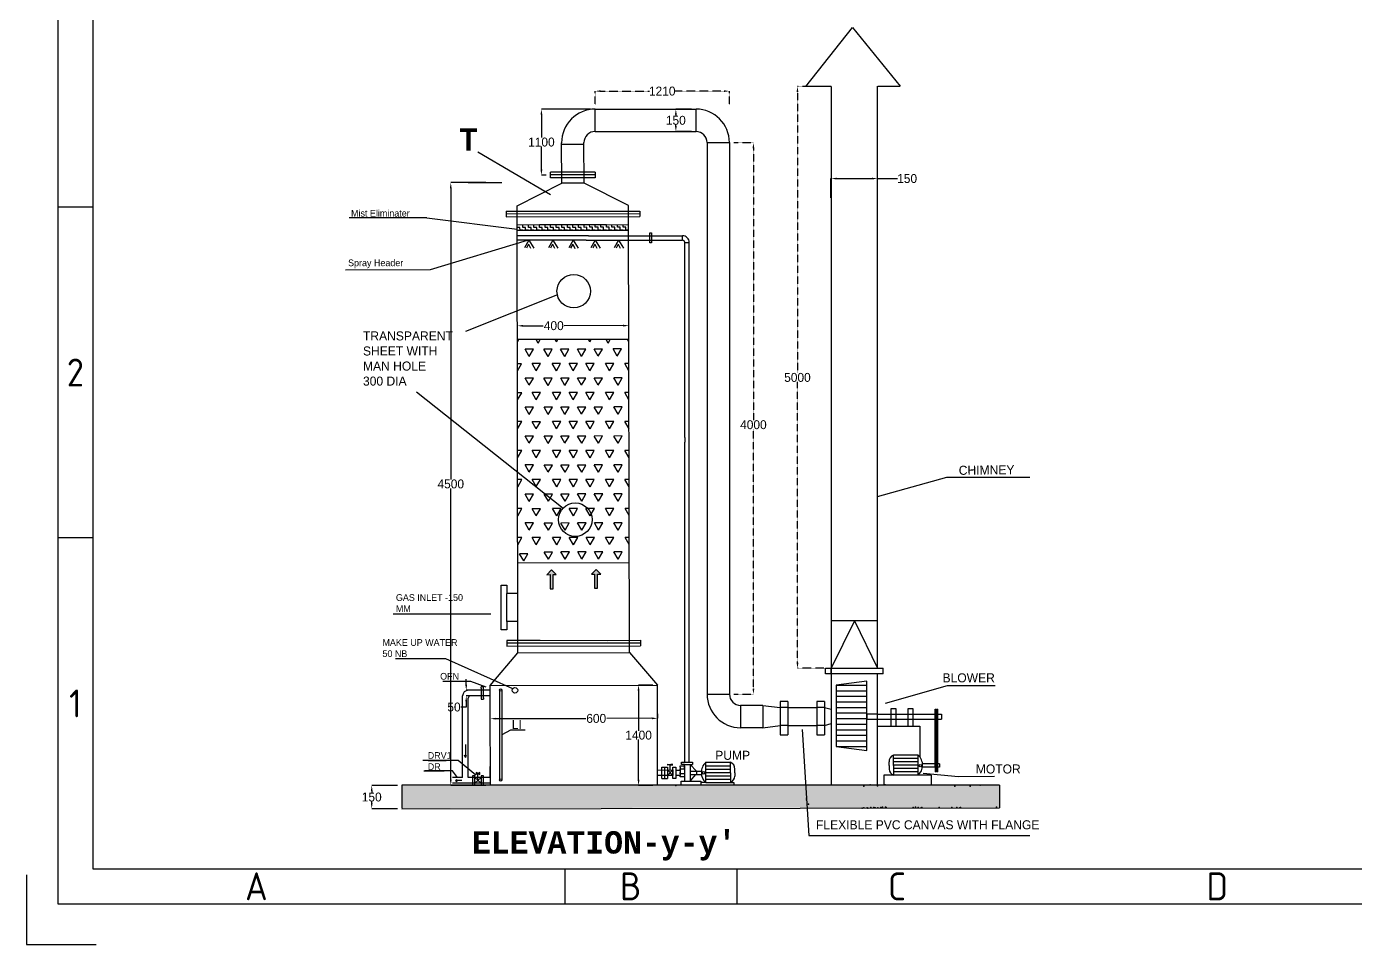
# Model space of a CAD drawing. Header units: inches. Extents: x -5552 to 88790, y -3173 to 14879.
# Drawn here: x 70269 to 82190, y -3173 to 5056 of the extents above; entities that cross this region are included whole.
import ezdxf
from ezdxf.enums import TextEntityAlignment as Align

# ---------------------------------------------------------------- set-up
doc = ezdxf.new("R2010")
doc.units = ezdxf.units.IN
doc.header["$MEASUREMENT"] = 0
doc.linetypes.add('HIDDEN', pattern=[0.375, 0.25, -0.125])
doc.styles.add('ISOCP', font='isocp.shx')
doc.linetypes.add('ZIGZAG', pattern='A,0.00254,-5.08,[131,ltypeshp.shx,S=5.08,R=0,X=-5.08,Y=0],-10.16,[131,ltypeshp.shx,S=5.08,R=180,X=5.08,Y=0],-5.08', length=20.32254)
doc.dimstyles.get("Standard").update_dxf_attribs({"dimtxt": 80, "dimasz": 50, "dimexe": 0.18, "dimexo": 40, "dimgap": 0.09, "dimtad": 0, "dimtih": 1, "dimtoh": 1, "dimdec": 0, "dimzin": 0, "dimdsep": 46, "dimtxsty": 'Standard', "dimcen": 0.09, "dimclrd": 6, "dimclre": 6, "dimclrt": 5, "dimadec": 0, "dimazin": 0, "dimtfac": 1, "dimtdec": 0, "dimtofl": 0, "dimtmove": 0, "dimatfit": 3, "dimfxl": 1, "dimtolj": 1, "dimtzin": 0, "dimarcsym": 0})

# ---------------------------------------------------------------- blocks, each defined once
blk = doc.blocks.new('*D69')
at = {"color": 6, "lineweight": -2, "transparency": 16777216}
for p, q in [((74428, -1189), (74428, -1149)), ((74478, -1149), (75286, -1147)), ((75878, -1146), (75473, -1147)), ((75928, -1106), (75928, -1146))]:
    blk.add_line(p, q, dxfattribs=at)
at = {"color": 6, "transparency": 16777216}
for points in [[(74478, -1141), (74478, -1157), (74428, -1149)], [(75878, -1138), (75878, -1155), (75928, -1146)]]:
    blk.add_solid(points, dxfattribs=at)
at = {"layer": 'Defpoints', "color": 0, "transparency": 16777216}
for p in [(74428, -1149), (74428, -1149), (75928, -1146)]:
    blk.add_point(p, dxfattribs=at)
at = {"color": 5, "transparency": 16777216, "insert": (75379, -1147), "char_height": 80, "attachment_point": 5}
blk.add_mtext('\\A1;600 ', dxfattribs=at)
blk = doc.blocks.new('*U2')
h = blk.add_hatch(color=0)
h.set_gradient(color1=(0, 0, 255), rotation=180, tint=1)
h.paths.add_polyline_path([(0, 0), (-6.35, -6.35), (-6.35, -2.159), (-25.4, -2.159), (-25.4, 2.159), (-6.35, 2.159), (-6.35, 6.35)])
at = {"color": 0, "linetype": 'Continuous'}
blk.add_lwpolyline([(0, 0), (-6.35, -6.35), (-6.35, -2.159), (-25.4, -2.159), (-25.4, 2.159), (-6.35, 2.159), (-6.35, 6.35)], close=True, dxfattribs=at)
blk = doc.blocks.new('*D70')
at = {"color": 6, "lineweight": -2, "transparency": 16777216}
for p, q in [((74672, 2357), (74672, 2373)), ((74722, 2373), (74904, 2373)), ((75622, 2375), (75091, 2374)), ((75672, 2359), (75672, 2375))]:
    blk.add_line(p, q, dxfattribs=at)
at = {"color": 6, "transparency": 16777216}
for points in [[(74722, 2381), (74722, 2365), (74672, 2373)], [(75622, 2383), (75622, 2366), (75672, 2375)]]:
    blk.add_solid(points, dxfattribs=at)
at = {"layer": 'Defpoints', "color": 0, "transparency": 16777216}
for p in [(74672, 2373), (74672, 2317), (75672, 2319)]:
    blk.add_point(p, dxfattribs=at)
at = {"color": 5, "transparency": 16777216, "insert": (74998, 2374), "char_height": 80, "attachment_point": 5}
blk.add_mtext('\\A1;400', dxfattribs=at)
blk = doc.blocks.new('*D77')
at = {"color": 6, "lineweight": -2, "transparency": 16777216}
for p, q in [((76234, 4315), (76093, 4315)), ((76093, 4265), (76093, 4255)), ((76093, 4165), (76093, 4175)), ((76234, 4115), (76093, 4115))]:
    blk.add_line(p, q, dxfattribs=at)
at = {"color": 6, "transparency": 16777216}
for points in [[(76085, 4265), (76102, 4265), (76093, 4315)], [(76085, 4165), (76102, 4165), (76093, 4115)]]:
    blk.add_solid(points, dxfattribs=at)
at = {"layer": 'Defpoints', "color": 0, "transparency": 16777216}
for p in [(76274, 4315), (76093, 4115), (76274, 4115)]:
    blk.add_point(p, dxfattribs=at)
at = {"color": 5, "transparency": 16777216, "insert": (76093, 4215), "char_height": 80, "attachment_point": 5}
blk.add_mtext('\\A1;150', dxfattribs=at)
blk = doc.blocks.new('*D72')
at = {"color": 6, "linetype": 'HIDDEN', "lineweight": -2, "transparency": 16777216}
for p, q in [((77370, 4518), (77184, 4518)), ((77184, 4468), (77184, 1951)), ((77184, -647), (77184, 1870)), ((77445, -697), (77184, -697))]:
    blk.add_line(p, q, dxfattribs=at)
at = {"color": 6, "linetype": 'HIDDEN', "transparency": 16777216}
for points in [[(77176, 4468), (77193, 4468), (77184, 4518)], [(77176, -647), (77193, -647), (77184, -697)]]:
    blk.add_solid(points, dxfattribs=at)
at = {"layer": 'Defpoints', "color": 0, "linetype": 'HIDDEN', "transparency": 16777216}
for p in [(77184, 4518), (77410, 4518), (77485, -697)]:
    blk.add_point(p, dxfattribs=at)
at = {"color": 5, "linetype": 'HIDDEN', "transparency": 16777216, "insert": (77184, 1910), "char_height": 80, "attachment_point": 5}
blk.add_mtext('\\A1;5000', dxfattribs=at)
blk = doc.blocks.new('*D86')
at = {"color": 6, "linetype": 'HIDDEN', "lineweight": -2, "transparency": 16777216}
for p, q in [((75369, 4355), (75369, 4477)), ((75419, 4477), (75858, 4477)), ((76524, 4477), (76085, 4477)), ((76574, 4355), (76574, 4477))]:
    blk.add_line(p, q, dxfattribs=at)
at = {"color": 6, "linetype": 'HIDDEN', "transparency": 16777216}
for points in [[(75419, 4485), (75419, 4469), (75369, 4477)], [(76524, 4485), (76524, 4469), (76574, 4477)]]:
    blk.add_solid(points, dxfattribs=at)
at = {"layer": 'Defpoints', "color": 0, "linetype": 'HIDDEN', "transparency": 16777216}
for p in [(76574, 4477), (75369, 4315), (76574, 4315)]:
    blk.add_point(p, dxfattribs=at)
at = {"color": 5, "linetype": 'HIDDEN', "transparency": 16777216, "insert": (75971, 4477), "char_height": 80, "attachment_point": 5}
blk.add_mtext('\\A1;1210', dxfattribs=at)
blk = doc.blocks.new('*D87')
at = {"color": 6, "linetype": 'HIDDEN', "lineweight": -2, "transparency": 16777216}
for p, q in [((76614, 4015), (76789, 4015)), ((76789, 3965), (76789, 1526)), ((76789, -880), (76789, 1446)), ((76614, -930), (76789, -930))]:
    blk.add_line(p, q, dxfattribs=at)
at = {"color": 6, "linetype": 'HIDDEN', "transparency": 16777216}
for points in [[(76781, 3965), (76797, 3965), (76789, 4015)], [(76781, -880), (76797, -880), (76789, -930)]]:
    blk.add_solid(points, dxfattribs=at)
at = {"layer": 'Defpoints', "color": 0, "linetype": 'HIDDEN', "transparency": 16777216}
for p in [(76574, 4015), (76789, 4015), (76574, -930)]:
    blk.add_point(p, dxfattribs=at)
at = {"color": 5, "linetype": 'HIDDEN', "transparency": 16777216, "insert": (76789, 1486), "char_height": 80, "attachment_point": 5}
blk.add_mtext('\\A1;4000', dxfattribs=at)
blk = doc.blocks.new('*D71')
at = {"color": 6, "linetype": 'ByBlock', "lineweight": -2, "transparency": 16777216}
for p, q in [((74213, -845), (74213, -795)), ((74253, -895), (74212, -895)), ((74253, -945), (74212, -945)), ((74213, -1045), (74163, -1045)), ((74213, -995), (74213, -1045))]:
    blk.add_line(p, q, dxfattribs=at)
at = {"color": 6, "linetype": 'ByBlock', "transparency": 16777216}
for points in [[(74204, -845), (74221, -845), (74213, -895)], [(74204, -995), (74221, -995), (74213, -945)]]:
    blk.add_solid(points, dxfattribs=at)
at = {"layer": 'Defpoints', "color": 0, "linetype": 'ByBlock', "transparency": 16777216}
for p in [(74213, -945), (74293, -895), (74293, -945)]:
    blk.add_point(p, dxfattribs=at)
at = {"color": 5, "linetype": 'ByBlock', "transparency": 16777216, "insert": (74103, -1045), "char_height": 80, "attachment_point": 5}
blk.add_mtext('\\A1;50', dxfattribs=at)
blk = doc.blocks.new('*D88')
at = {"color": 6, "linetype": 'ByBlock', "lineweight": -2, "transparency": 16777216}
for p, q in [((73596, -1747), (73365, -1747)), ((73365, -1797), (73365, -1812)), ((73365, -1907), (73365, -1892)), ((73596, -1957), (73365, -1957))]:
    blk.add_line(p, q, dxfattribs=at)
at = {"color": 6, "linetype": 'ByBlock', "transparency": 16777216}
for points in [[(73357, -1797), (73373, -1797), (73365, -1747)], [(73357, -1907), (73373, -1907), (73365, -1957)]]:
    blk.add_solid(points, dxfattribs=at)
at = {"layer": 'Defpoints', "color": 0, "linetype": 'ByBlock', "transparency": 16777216}
for p in [(73636, -1747), (73365, -1957), (73636, -1957)]:
    blk.add_point(p, dxfattribs=at)
at = {"color": 5, "linetype": 'ByBlock', "transparency": 16777216, "insert": (73365, -1852), "char_height": 80, "attachment_point": 5}
blk.add_mtext('\\A1;150', dxfattribs=at)
blk = doc.blocks.new('*D89')
at = {"color": 6, "linetype": 'ByBlock', "lineweight": -2, "transparency": 16777216}
for p, q in [((77485, 3521), (77485, 3693)), ((77535, 3693), (77853, 3693)), ((77903, 3521), (77903, 3693)), ((77903, 3693), (78081, 3693))]:
    blk.add_line(p, q, dxfattribs=at)
at = {"color": 6, "linetype": 'ByBlock', "transparency": 16777216}
for points in [[(77535, 3701), (77535, 3685), (77485, 3693)], [(77853, 3701), (77853, 3685), (77903, 3693)]]:
    blk.add_solid(points, dxfattribs=at)
at = {"layer": 'Defpoints', "color": 0, "linetype": 'ByBlock', "transparency": 16777216}
for p in [(77903, 3693), (77485, 3481), (77903, 3481)]:
    blk.add_point(p, dxfattribs=at)
at = {"color": 5, "linetype": 'ByBlock', "transparency": 16777216, "insert": (78168, 3693), "char_height": 80, "attachment_point": 5}
blk.add_mtext('\\A1;150', dxfattribs=at)
blk = doc.blocks.new('*D90')
at = {"color": 6, "linetype": 'ByBlock', "lineweight": -2, "transparency": 16777216}
for p, q in [((75329, 4315), (74887, 4315)), ((74887, 4265), (74887, 4060)), ((74887, 3775), (74887, 3980)), ((74929, 3725), (74887, 3725))]:
    blk.add_line(p, q, dxfattribs=at)
at = {"color": 6, "linetype": 'ByBlock', "transparency": 16777216}
for points in [[(74879, 4265), (74896, 4265), (74887, 4315)], [(74879, 3775), (74896, 3775), (74887, 3725)]]:
    blk.add_solid(points, dxfattribs=at)
at = {"layer": 'Defpoints', "color": 0, "linetype": 'ByBlock', "transparency": 16777216}
for p in [(75369, 4315), (74887, 3725), (74969, 3725)]:
    blk.add_point(p, dxfattribs=at)
at = {"color": 5, "linetype": 'ByBlock', "transparency": 16777216, "insert": (74887, 4020), "char_height": 80, "attachment_point": 5}
blk.add_mtext('\\A1;1100', dxfattribs=at)
blk = doc.blocks.new('*D91')
at = {"color": 6, "linetype": 'ByBlock', "lineweight": -2, "transparency": 16777216}
for p, q in [((74389, 3657), (74074, 3657)), ((74074, 3607), (74074, 995)), ((74074, -1697), (74074, 915)), ((74389, -1747), (74074, -1747))]:
    blk.add_line(p, q, dxfattribs=at)
at = {"color": 6, "linetype": 'ByBlock', "transparency": 16777216}
for points in [[(74066, 3607), (74082, 3607), (74074, 3657)], [(74066, -1697), (74082, -1697), (74074, -1747)]]:
    blk.add_solid(points, dxfattribs=at)
at = {"layer": 'Defpoints', "color": 0, "linetype": 'ByBlock', "transparency": 16777216}
for p in [(74074, 3657), (74429, 3657), (74429, -1747)]:
    blk.add_point(p, dxfattribs=at)
at = {"color": 5, "linetype": 'ByBlock', "transparency": 16777216, "insert": (74074, 955), "char_height": 80, "attachment_point": 5}
blk.add_mtext('\\A1;4500', dxfattribs=at)
blk = doc.blocks.new('*D93')
at = {"color": 6, "linetype": 'ByBlock', "lineweight": -2, "transparency": 16777216}
for p, q in [((75887, -848), (75758, -848)), ((75759, -898), (75759, -1257)), ((75759, -1697), (75759, -1337)), ((75887, -1747), (75758, -1747))]:
    blk.add_line(p, q, dxfattribs=at)
at = {"color": 6, "linetype": 'ByBlock', "transparency": 16777216}
for points in [[(75750, -898), (75767, -898), (75759, -848)], [(75750, -1697), (75767, -1697), (75759, -1747)]]:
    blk.add_solid(points, dxfattribs=at)
at = {"layer": 'Defpoints', "color": 0, "linetype": 'ByBlock', "transparency": 16777216}
for p in [(75927, -848), (75759, -1747), (75927, -1747)]:
    blk.add_point(p, dxfattribs=at)
at = {"color": 5, "linetype": 'ByBlock', "transparency": 16777216, "insert": (75759, -1297), "char_height": 80, "attachment_point": 5}
blk.add_mtext('\\A1;1400', dxfattribs=at)

msp = doc.modelspace()

# ---------------------------------------------------------------- hatches: boundary and pattern name
h = msp.add_hatch()
h.set_pattern_fill('ZIGZAG', scale=200, style=0)
h.set_pattern_definition([(180.103, (75470.097, 3231.223), (-25.04496, 24.95496), [25, -25]), (90.103, (75445.097, 3231.178), (24.95496, 25.04496), [25, -25])])
h.paths.add_polyline_path([(75670.1, 3231.6), (75670, 3281.6), (74670, 3279.8), (74670.1, 3229.8)])
h = msp.add_hatch()
h.set_pattern_fill('AR-CONC', scale=20, style=0)
h.set_pattern_definition([(130.1031, (68721.88, -2011.23), (-143.4292, -12.8086), [15, -165]), (185.1031, (68721.88, -2011.23), (27.4794, 150.4881), [12, -132]), (79.6517, (68709.93, -2012.3), (-115.9499, 137.6794), [12.748, -140.2284]), (133.919, (68721.8, -1971.23), (-213.3883, -33.488), [22.5, -247.5]), (83.4675, (68704.03, -1974.03), (-187.283, 194.4868), [19.122, -210.3426]), (188.919, (68721.8, -1971.23), (-187.283, 194.487), [18, -198]), (159.1031, (68701.83, -1981.27), (-119.2363, -80.7385), [15, -165]), (214.1031, (68701.83, -1981.27), (-48.924, 144.9422), [12, -132]), (108.6517, (68691.89, -1988), (-168.1604, 64.2035), [12.748, -140.2284]), (142.60313, (68721.88, -2011.235), (-2.5518, 66.57429), [0, -130.4, 0, -134, 0, -132.5]), (172.6031, (68721.88, -2011.235), (-52.7558, 78.7875), [0, -76.4, 0, -127.4, 0, -50.5]), (212.60313, (68766.48, -2011.154), (-106.7562, -4.70314), [0, -50, 0, -156, 0, -207]), (222.6031, (68786.48, -2011.12), (-116.6731, 19.811), [0, -65, 0, -103.6, 0, -147])])
h.paths.add_polyline_path([(76094.5, -1747.7), (78996.1, -1747.5), (78996.4, -1947.5), (76094.9, -1947.7)])
h.paths.add_polyline_path([(73635.9, -1952.2), (73635.5, -1752.2), (76094.5, -1747.7), (76094.9, -1947.7)])

# ---------------------------------------------------------------- linework, layer by layer
at = {"color": 7}
for p, q in [((77259.1, 4517.6), (77678.9, 5046.2)), ((77678.9, 5046.2), (78106.8, 4520.3)), ((77485.2, 4517.6), (77259.1, 4517.6)), ((77485.2, 4517.6), (77485.2, -1747.4)), ((77903.5, -696.7), (77903.5, 4520.3)), ((77906.2, 4520.3), (78106.8, 4520.3)), ((75368.7, 4315.4), (76274, 4315.4)), ((75368.7, 4115.4), (75368.7, 4315.4)), ((76274, 4115.4), (76274, 4315.4)), ((75368.7, 4115.4), (76274, 4115.4)), ((75069.3, 3650.4), (75068.7, 4014.8)), ((75268.7, 3999), (75068.7, 3998.6)), ((75269.3, 3650.8), (75268.7, 4015.2)), ((76374, 4015.4), (76374, -729.9)), ((76374, 4015.4), (76574, 4015.4)), ((76574, 4015.4), (76574, -729.9)), ((74317.7, 3932.4), (74969.5, 3550.2)), ((75369.2, 3751), (74969.2, 3750.2)), ((74969.3, 3700.2), (74969.2, 3750.2)), ((75369.2, 3726), (74969.2, 3725.2)), ((75369.3, 3701), (74969.3, 3700.2)), ((75369.2, 3751), (75369.3, 3701)), ((74669.7, 3450.1), (75069.3, 3650.4)), ((75269.3, 3650.8), (75069.3, 3650.4)), ((75669.7, 3451.5), (75269.3, 3650.8)), ((73578, 3339.6), (73161.3, 3339.6)), ((73859.8, 3339.6), (73578, 3339.6)), ((73859.8, 3339.6), (74670.1, 3239.7)), ((74569.8, 3399.9), (75769.8, 3402)), ((74569.8, 3399.9), (74569.9, 3349.9)), ((75769.8, 3377), (74569.8, 3374.9)), ((74569.9, 3349.9), (75769.9, 3351.7)), ((74669.8, 3400.1), (74669.7, 3450.1)), ((74676.9, -558.3), (74669.8, 3400.1)), ((75669.8, 3401.1), (75669.7, 3451.1)), ((75676.9, -557.1), (75669.8, 3401.1)), ((75769.8, 3401.3), (75769.9, 3351.7)), ((74670, 3279.8), (75670, 3281.6)), ((74670.1, 3229.8), (75670.1, 3231.6)), ((74870, 3280.1), (75470, 3281.2)), ((74870, 3280.1), (75470, 3281.2)), ((73893.1, 2877.4), (74763.8, 3139.8)), ((75157.4, 3179.6), (74670.2, 3179.6)), ((75157.4, 3139.5), (74670.3, 3139.9)), ((74775, 3139.8), (74736.2, 3071.5)), ((74772, 3104.3), (74753.5, 3068.8)), ((74772, 3104.3), (74790.5, 3067.9)), ((74775, 3139.8), (74820.4, 3069.4)), ((74989.7, 3139.7), (74951, 3071.3)), ((74986.7, 3104.2), (74968.3, 3068.6)), ((74986.7, 3104.2), (75005.2, 3067.8)), ((74989.7, 3139.7), (75035.1, 3069.2)), ((75170.8, 3139.5), (75132.1, 3071.2)), ((75167.8, 3104), (75149.4, 3068.5)), ((75310, 3179.6), (75157.4, 3179.6)), ((75290, 3139.5), (75157.4, 3139.5)), ((75167.8, 3104), (75186.3, 3067.6)), ((75170.8, 3139.5), (75216.2, 3069.1)), ((75290, 3139.5), (76153.1, 3140.8)), ((75310, 3179.6), (76153, 3180.8)), ((75368.5, 3139.7), (75329.7, 3071.3)), ((75365.5, 3104.2), (75347, 3068.6)), ((75365.5, 3104.2), (75384, 3067.8)), ((75368.5, 3139.7), (75413.9, 3069.2)), ((75578.2, 3140), (75539.5, 3071.6)), ((75575.2, 3104.5), (75556.8, 3068.9)), ((75575.2, 3104.5), (75593.7, 3068.1)), ((75578.2, 3140), (75623.6, 3069.5)), ((76153.1, 3140.8), (76153, 3180.8)), ((76173.1, 3120.8), (76213.1, 3120.8)), ((76173.1, 2565.9), (76173.1, 3120.8)), ((76213.1, 2565.9), (76213.1, 3120.8)), ((73130.3, 2874.9), (73893.1, 2877.4)), ((75030.9, 2649.4), (74206.7, 2323)), ((76173.1, 1370.5), (76173.1, 2565.9)), ((76213.1, -1538.2), (76213.1, 2565.9)), ((75671.9, 2250.8), (74671.9, 2249)), ((74671.9, 2228.2), (74683.9, 2249)), ((74815.1, 2163.8), (74740.1, 2163.6)), ((74777.7, 2098.8), (74740.1, 2163.6)), ((74777.7, 2098.8), (74815.1, 2163.8)), ((74857.3, 2218), (74839.1, 2249.3)), ((74857.3, 2218), (74875.3, 2249.3)), ((74984.5, 2163.8), (74909.5, 2163.6)), ((74947.1, 2098.8), (74909.5, 2163.6)), ((74947.1, 2098.8), (74984.5, 2163.8)), ((75021.9, 2228.8), (75009.9, 2249.6)), ((75021.9, 2228.8), (75033.9, 2249.6)), ((75134.5, 2164.1), (75059.5, 2163.9)), ((75097.1, 2099), (75059.5, 2163.9)), ((75097.1, 2099), (75134.5, 2164.1)), ((75284.5, 2164.3), (75209.5, 2164.2)), ((75247.1, 2099.3), (75209.5, 2164.2)), ((75247.1, 2099.3), (75284.5, 2164.3)), ((75321.9, 2229.3), (75309.9, 2250.1)), ((75321.9, 2229.3), (75333.9, 2250.2)), ((75434.5, 2164.6), (75359.5, 2164.5)), ((75397.1, 2099.6), (75359.5, 2164.5)), ((75397.1, 2099.6), (75434.5, 2164.6)), ((75486.7, 2218), (75468, 2250.4)), ((75486.7, 2218), (75505.4, 2250.5)), ((75605.2, 2167), (75530.2, 2166.9)), ((75567.8, 2102), (75530.2, 2166.9)), ((75567.8, 2102), (75605.2, 2167)), ((75671.9, 2230), (75659.8, 2250.8)), ((74709.8, 2033.4), (74672.3, 2033.3)), ((74672.4, 1968.4), (74709.8, 2033.4)), ((74878.2, 2034), (74803.2, 2033.9)), ((74840.8, 1969), (74803.2, 2033.9)), ((74840.8, 1969), (74878.2, 2034)), ((75059.8, 2034), (74984.8, 2033.9)), ((75022.4, 1969), (74984.8, 2033.9)), ((75022.4, 1969), (75059.8, 2034)), ((75209.8, 2034.3), (75134.8, 2034.1)), ((75172.4, 1969.3), (75134.8, 2034.1)), ((75172.4, 1969.3), (75209.8, 2034.3)), ((75359.8, 2034.6), (75284.8, 2034.4)), ((75322.4, 1969.5), (75284.8, 2034.4)), ((75322.4, 1969.5), (75359.8, 2034.6)), ((75536.4, 2035.2), (75461.4, 2035.1)), ((75499.1, 1970.2), (75461.4, 2035.1)), ((75499.1, 1970.2), (75536.4, 2035.2)), ((75672.2, 2035.1), (75634.7, 2035)), ((75672.4, 1970.2), (75634.7, 2035)), ((74815.1, 1904.7), (74740.1, 1904.5)), ((74777.7, 1839.6), (74740.1, 1904.5)), ((74777.7, 1839.6), (74815.1, 1904.7)), ((74985, 1904), (74910, 1903.8)), ((74947.6, 1839), (74910, 1903.8)), ((74947.6, 1839), (74985, 1904)), ((75135, 1904.2), (75060, 1904.1)), ((75097.6, 1839.2), (75060, 1904.1)), ((75097.6, 1839.2), (75135, 1904.2)), ((75285, 1904.5), (75210, 1904.4)), ((75247.6, 1839.5), (75210, 1904.4)), ((75247.6, 1839.5), (75285, 1904.5)), ((75435, 1904.8), (75360, 1904.7)), ((75397.6, 1839.8), (75360, 1904.7)), ((75397.6, 1839.8), (75435, 1904.8)), ((75611.7, 1905.5), (75536.7, 1905.3)), ((75574.3, 1840.4), (75536.7, 1905.3)), ((75574.3, 1840.4), (75611.7, 1905.5)), ((73767.2, 1782.1), (75081.7, 737.5)), ((74710.2, 1773.6), (74672.7, 1773.5)), ((74672.8, 1708.6), (74710.2, 1773.6)), ((74878.2, 1774.9), (74803.2, 1774.8)), ((74840.8, 1709.9), (74803.2, 1774.8)), ((74840.8, 1709.9), (74878.2, 1774.9)), ((75060.2, 1774.2), (74985.2, 1774.1)), ((75022.8, 1709.2), (74985.2, 1774.1)), ((75022.8, 1709.2), (75060.2, 1774.2)), ((75210.2, 1774.5), (75135.2, 1774.3)), ((75172.8, 1709.5), (75135.2, 1774.3)), ((75172.8, 1709.5), (75210.2, 1774.5)), ((75360.2, 1774.7), (75285.2, 1774.6)), ((75322.8, 1709.7), (75285.2, 1774.6)), ((75322.8, 1709.7), (75360.2, 1774.7)), ((75536.4, 1775.1), (75461.4, 1775)), ((75499.1, 1710.1), (75461.4, 1775)), ((75499.1, 1710.1), (75536.4, 1775.1)), ((75672.7, 1775.3), (75635.2, 1775.2)), ((75672.8, 1710.4), (75635.2, 1775.2)), ((74815.1, 1643), (74740.1, 1642.8)), ((74777.7, 1578), (74740.1, 1642.8)), ((74777.7, 1578), (74815.1, 1643)), ((74985.5, 1644.2), (74910.5, 1644)), ((74948.1, 1579.1), (74910.5, 1644)), ((74948.1, 1579.1), (74985.5, 1644.2)), ((75135.5, 1644.4), (75060.5, 1644.3)), ((75098.1, 1579.4), (75060.5, 1644.3)), ((75098.1, 1579.4), (75135.5, 1644.4)), ((75285.5, 1644.7), (75210.5, 1644.6)), ((75248.1, 1579.7), (75210.5, 1644.6)), ((75248.1, 1579.7), (75285.5, 1644.7)), ((75435.5, 1645), (75360.5, 1644.8)), ((75398.1, 1580), (75360.5, 1644.8)), ((75398.1, 1580), (75435.5, 1645)), ((75611.7, 1645.3), (75536.7, 1645.2)), ((75574.3, 1580.3), (75536.7, 1645.2)), ((75574.3, 1580.3), (75611.7, 1645.3)), ((74710.7, 1513.8), (74673.2, 1513.7)), ((74673.3, 1448.8), (74710.7, 1513.8)), ((74878.2, 1513.2), (74803.2, 1513.1)), ((74840.8, 1448.2), (74803.2, 1513.1)), ((74840.8, 1448.2), (74878.2, 1513.2)), ((75060.7, 1514.4), (74985.7, 1514.3)), ((75023.3, 1449.4), (74985.7, 1514.3)), ((75023.3, 1449.4), (75060.7, 1514.4)), ((75210.7, 1514.7), (75135.7, 1514.5)), ((75173.3, 1449.7), (75135.7, 1514.5)), ((75173.3, 1449.7), (75210.7, 1514.7)), ((75360.7, 1514.9), (75285.7, 1514.8)), ((75323.3, 1449.9), (75285.7, 1514.8)), ((75323.3, 1449.9), (75360.7, 1514.9)), ((75536.4, 1514.9), (75461.4, 1514.8)), ((75499.1, 1449.9), (75461.4, 1514.8)), ((75499.1, 1449.9), (75536.4, 1514.9)), ((75673.2, 1515.5), (75635.7, 1515.4)), ((75673.3, 1450.6), (75635.7, 1515.4)), ((74815.1, 1385.1), (74740.1, 1384.9)), ((74777.7, 1320), (74740.1, 1384.9)), ((74777.7, 1320), (74815.1, 1385.1)), ((74985.9, 1384.4), (74910.9, 1384.2)), ((74948.5, 1319.3), (74910.9, 1384.2)), ((74948.5, 1319.3), (74985.9, 1384.4)), ((75135.9, 1384.6), (75060.9, 1384.5)), ((75098.5, 1319.6), (75060.9, 1384.5)), ((75098.5, 1319.6), (75135.9, 1384.6)), ((75285.9, 1384.9), (75210.9, 1384.8)), ((75248.5, 1319.9), (75210.9, 1384.8)), ((75248.5, 1319.9), (75285.9, 1384.9)), ((75435.9, 1385.2), (75360.9, 1385)), ((75398.5, 1320.2), (75360.9, 1385)), ((75398.5, 1320.2), (75435.9, 1385.2)), ((75611.7, 1385.2), (75536.7, 1385)), ((75574.3, 1320.2), (75536.7, 1385)), ((75574.3, 1320.2), (75611.7, 1385.2)), ((76173.1, 1370.5), (76173.1, 1330.5)), ((76173.1, -1538.2), (76173.1, 1330.5)), ((74711.2, 1254), (74673.7, 1253.9)), ((74673.8, 1188.9), (74711.2, 1254)), ((74878.2, 1255.3), (74803.2, 1255.2)), ((74840.8, 1190.3), (74803.2, 1255.2)), ((74840.8, 1190.3), (74878.2, 1255.3)), ((75061.2, 1254.6), (74986.2, 1254.5)), ((75023.8, 1189.6), (74986.2, 1254.5)), ((75023.8, 1189.6), (75061.2, 1254.6)), ((75211.2, 1254.9), (75136.2, 1254.7)), ((75173.8, 1189.8), (75136.2, 1254.7)), ((75173.8, 1189.8), (75211.2, 1254.9)), ((75361.2, 1255.1), (75286.2, 1255)), ((75323.8, 1190.1), (75286.2, 1255)), ((75323.8, 1190.1), (75361.2, 1255.1)), ((75536.4, 1255.3), (75461.4, 1255.2)), ((75499.1, 1190.3), (75461.4, 1255.2)), ((75499.1, 1190.3), (75536.4, 1255.3)), ((75673.7, 1255.7), (75636.2, 1255.6)), ((75673.8, 1190.7), (75636.2, 1255.6)), ((74815.1, 1126.4), (74740.1, 1126.2)), ((74777.7, 1061.3), (74740.1, 1126.2)), ((74777.7, 1061.3), (74815.1, 1126.4)), ((74986.4, 1124.6), (74911.4, 1124.4)), ((74949, 1059.5), (74911.4, 1124.4)), ((74949, 1059.5), (74986.4, 1124.6)), ((75136.4, 1124.8), (75061.4, 1124.7)), ((75099, 1059.8), (75061.4, 1124.7)), ((75099, 1059.8), (75136.4, 1124.8)), ((75286.4, 1125.1), (75211.4, 1125)), ((75249, 1060.1), (75211.4, 1125)), ((75249, 1060.1), (75286.4, 1125.1)), ((75436.4, 1125.4), (75361.4, 1125.2)), ((75399, 1060.3), (75361.4, 1125.2)), ((75399, 1060.3), (75436.4, 1125.4)), ((75611.7, 1125.5), (75536.7, 1125.4)), ((75574.3, 1060.5), (75536.7, 1125.4)), ((75574.3, 1060.5), (75611.7, 1125.5)), ((74711.6, 994.2), (74674.1, 994.1)), ((74674.2, 929.1), (74711.6, 994.2)), ((74878.2, 996.6), (74803.2, 996.5)), ((74840.8, 931.6), (74803.2, 996.5)), ((74840.8, 931.6), (74878.2, 996.6)), ((75061.6, 994.8), (74986.6, 994.7)), ((75024.2, 929.8), (74986.6, 994.7)), ((75024.2, 929.8), (75061.6, 994.8)), ((75211.6, 995.1), (75136.6, 994.9)), ((75174.2, 930), (75136.6, 994.9)), ((75174.2, 930), (75211.6, 995.1)), ((75361.6, 995.3), (75286.6, 995.2)), ((75324.2, 930.3), (75286.6, 995.2)), ((75324.2, 930.3), (75361.6, 995.3)), ((75536.4, 995.9), (75461.4, 995.8)), ((75499.1, 930.9), (75461.4, 995.8)), ((75499.1, 930.9), (75536.4, 995.9)), ((75674.1, 995.9), (75636.6, 995.8)), ((75674.2, 930.9), (75636.6, 995.8)), ((77903.5, 842.6), (78524.4, 1017)), ((78524.4, 1017), (79268.8, 1017)), ((74815.1, 863.3), (74740.1, 863.2)), ((74777.7, 798.3), (74740.1, 863.2)), ((74777.7, 798.3), (74815.1, 863.3)), ((74986.9, 864.7), (74911.9, 864.6)), ((74949.5, 799.7), (74911.9, 864.6)), ((74949.5, 799.7), (74986.9, 864.7)), ((75136.9, 865), (75061.9, 864.9)), ((75099.5, 800), (75061.9, 864.9)), ((75099.5, 800), (75136.9, 865)), ((75286.9, 865.3), (75211.9, 865.2)), ((75249.5, 800.3), (75211.9, 865.2)), ((75249.5, 800.3), (75286.9, 865.3)), ((75436.9, 865.6), (75361.9, 865.4)), ((75399.5, 800.5), (75361.9, 865.4)), ((75399.5, 800.5), (75436.9, 865.6)), ((75611.7, 866.2), (75536.7, 866)), ((75574.3, 801.2), (75536.7, 866)), ((75574.3, 801.2), (75611.7, 866.2)), ((74712.1, 734.3), (74674.6, 734.3)), ((74674.7, 669.3), (74712.1, 734.3)), ((74878.2, 733.5), (74803.2, 733.4)), ((74840.8, 668.5), (74803.2, 733.4)), ((74840.8, 668.5), (74878.2, 733.5)), ((75062.1, 735), (74987.1, 734.8)), ((75024.7, 670), (74987.1, 734.8)), ((75024.7, 670), (75062.1, 735)), ((75212.1, 735.2), (75137.1, 735.1)), ((75174.7, 670.2), (75137.1, 735.1)), ((75174.7, 670.2), (75212.1, 735.2)), ((75362.1, 735.5), (75287.1, 735.4)), ((75324.7, 670.5), (75287.1, 735.4)), ((75324.7, 670.5), (75362.1, 735.5)), ((75536.4, 735.7), (75461.4, 735.5)), ((75499.1, 670.7), (75461.4, 735.5)), ((75499.1, 670.7), (75536.4, 735.7)), ((75674.6, 736.1), (75637.1, 736)), ((75674.7, 671.1), (75637.1, 736)), ((74815.1, 605.4), (74740.1, 605.3)), ((74777.7, 540.4), (74740.1, 605.3)), ((74777.7, 540.4), (74815.1, 605.4)), ((74987.3, 604.9), (74912.3, 604.8)), ((74949.9, 539.9), (74912.3, 604.8)), ((74949.9, 539.9), (74987.3, 604.9)), ((75137.3, 605.2), (75062.3, 605.1)), ((75099.9, 540.2), (75062.3, 605.1)), ((75099.9, 540.2), (75137.3, 605.2)), ((75287.3, 605.5), (75212.3, 605.3)), ((75249.9, 540.5), (75212.3, 605.3)), ((75249.9, 540.5), (75287.3, 605.5)), ((75437.3, 605.7), (75362.3, 605.6)), ((75399.9, 540.7), (75362.3, 605.6)), ((75399.9, 540.7), (75437.3, 605.7)), ((75611.7, 605.9), (75536.7, 605.8)), ((75574.3, 540.9), (75536.7, 605.8)), ((75574.3, 540.9), (75611.7, 605.9)), ((74712.6, 474.5), (74675.1, 474.5)), ((74675.2, 409.5), (74712.6, 474.5)), ((74878.2, 475.7), (74803.2, 475.5)), ((74840.8, 410.7), (74803.2, 475.5)), ((74840.8, 410.7), (74878.2, 475.7)), ((75062.6, 475.2), (74987.6, 475)), ((75025.2, 410.2), (74987.6, 475)), ((75025.2, 410.2), (75062.6, 475.2)), ((75212.6, 475.4), (75137.6, 475.3)), ((75175.2, 410.4), (75137.6, 475.3)), ((75175.2, 410.4), (75212.6, 475.4)), ((75362.6, 475.7), (75287.6, 475.6)), ((75325.2, 410.7), (75287.6, 475.6)), ((75325.2, 410.7), (75362.6, 475.7)), ((75536.4, 476.3), (75461.4, 476.1)), ((75499.1, 411.3), (75461.4, 476.1)), ((75499.1, 411.3), (75536.4, 476.3)), ((75675.1, 476.3), (75637.6, 476.2)), ((75675.2, 411.3), (75637.6, 476.2)), ((74675.5, 248.7), (75675.5, 250.5)), ((74766.2, 329.8), (74691.2, 329.7)), ((74728.8, 264.8), (74691.2, 329.7)), ((74728.8, 264.8), (74766.2, 329.8)), ((74987.8, 345.1), (74912.8, 345)), ((74950.4, 280.1), (74912.8, 345)), ((74950.4, 280.1), (74987.8, 345.1)), ((75137.8, 345.4), (75062.8, 345.3)), ((75100.4, 280.4), (75062.8, 345.3)), ((75100.4, 280.4), (75137.8, 345.4)), ((75287.8, 345.7), (75212.8, 345.5)), ((75250.4, 280.7), (75212.8, 345.5)), ((75250.4, 280.7), (75287.8, 345.7)), ((75437.8, 345.9), (75362.8, 345.8)), ((75400.4, 280.9), (75362.8, 345.8)), ((75400.4, 280.9), (75437.8, 345.9)), ((75611.7, 346.5), (75536.7, 346.4)), ((75574.3, 281.5), (75536.7, 346.4)), ((75574.3, 281.5), (75611.7, 346.5)), ((74525.8, 46.7), (74575.8, 46.8)), ((74526.5, -353.3), (74525.8, 46.7)), ((74575.8, 46.8), (74576, -28.2)), ((74676, -28), (74576, -28.2)), ((74576.4, -278.2), (74576, -28.2)), ((73558.4, -209.3), (74434, -209.3)), ((74576.5, -353.2), (74526.5, -353.3)), ((74676.4, -278), (74576.4, -278.2)), ((74576.4, -278.2), (74576.5, -353.2)), ((77903.5, -271.7), (77485.2, -271.7)), ((77694.4, -271.7), (77485.2, -696.7)), ((77694.4, -271.7), (77903.5, -696.7)), ((74576.9, -448.4), (75776.9, -446.3)), ((74876.9, -447.9), (74576.9, -448.4)), ((74576.9, -448.1), (74577, -498.1)), ((75776.9, -471.6), (74576.9, -473.1)), ((75476.9, -446.8), (75776.9, -446.3)), ((75776.9, -446.6), (75777, -496.6)), ((74427.4, -850.7), (74676.9, -558.5)), ((74577, -498.1), (75777, -496.6)), ((74676.9, -558.5), (75676.9, -556.7)), ((75676.9, -557.1), (75927.4, -848)), ((74030.1, -613.9), (73578.9, -613.9)), ((74629.5, -880.8), (74030.1, -613.9)), ((77435.2, -746.7), (77435.2, -696.7)), ((77435.2, -696.7), (77953.5, -696.7)), ((77485.2, -746.7), (77485.2, -696.7)), ((77953.5, -746.7), (77953.5, -696.7)), ((74255, -815.2), (74001.8, -815.2)), ((74391.8, -867.8), (74255, -815.2)), ((76374, -732.4), (76374, -929.9)), ((76574, -729.9), (76574, -929.9)), ((77460.2, -746.7), (77435.2, -746.7)), ((77485.2, -746.7), (77460.2, -746.7)), ((77953.5, -746.7), (77485.2, -746.7)), ((77805.3, -813.8), (77530.3, -848.1)), ((77805.3, -1063.8), (77805.3, -813.8)), ((77903.5, -1747.3), (77903.5, -746.7)), ((74180.3, -1676.7), (74180.3, -944.6)), ((74427.5, -894.6), (74230.3, -894.6)), ((74427.6, -944.6), (74250.3, -944.6)), ((74367, -863.8), (74347, -863.8)), ((74347, -877), (74347, -863.8)), ((74347, -877), (74347, -974.5)), ((74347, -877), (74347, -877)), ((74367, -962.2), (74367, -863.8)), ((74427.4, -850.7), (75927.4, -848)), ((74427.7, -1050.7), (74427.4, -850.7)), ((74511.5, -892.5), (74511.5, -899.1)), ((74511.5, -899.1), (74511.5, -1698.1)), ((74531.5, -892.5), (74531.5, -1698.1)), ((75927.4, -1746.7), (75927.4, -848)), ((76374, -929.9), (76574, -929.9)), ((77530.3, -848.1), (77530.3, -1398.1)), ((77530.3, -848.1), (77805.3, -848.1)), ((77530.3, -898.1), (77805.3, -898.1)), ((77530.3, -948.1), (77805.3, -948.1)), ((77973.9, -1010.3), (78528.9, -850.4)), ((78528.9, -850.4), (78957.4, -850.4)), ((74230.3, -1676.7), (74230.3, -964.6)), ((74347, -974.5), (74367, -974.5)), ((74367, -962.2), (74367, -974.5)), ((74429.1, -1746.7), (74427.8, -1050.7)), ((76874, -1029.9), (76674, -1029.9)), ((76674, -1029.9), (76674, -1229.9)), ((76874, -1029.9), (77028.3, -1049.9)), ((76874, -1029.9), (76874, -1229.9)), ((77097.8, -996.1), (77028.3, -996.1)), ((77028.3, -996.1), (77028.3, -1294.6)), ((77096.3, -1049.9), (77028.3, -1049.9)), ((77097.8, -996.1), (77097.8, -1294.6)), ((77097.8, -1049.9), (77097.8, -1294.6)), ((77426.3, -996.1), (77356.8, -996.1)), ((77356.8, -996.1), (77356.8, -1294.6)), ((77426.3, -1049.9), (77356.8, -1049.9)), ((77426.3, -996.1), (77426.3, -1294.6)), ((77426.3, -1049.9), (77485.2, -1064.9)), ((77530.3, -998.1), (77805.3, -998.1)), ((77530.3, -1048.1), (77805.3, -1048.1)), ((77805.3, -1108.8), (77805.3, -1063.8)), ((78020.9, -1061.4), (78020.9, -1215)), ((78070.9, -1061.4), (78020.9, -1061.4)), ((78070.9, -1215), (78070.9, -1061.4)), ((78173.4, -1061.4), (78173.4, -1215)), ((78223.4, -1061.4), (78173.4, -1061.4)), ((78223.4, -1215), (78223.4, -1061.4)), ((78418.2, -1584.3), (78418.2, -1065.1)), ((78418.2, -1065.1), (78428.2, -1065.1)), ((78428.2, -1584.3), (78428.2, -1065.1)), ((78433, -1584.3), (78433, -1065.1)), ((78433, -1065.1), (78443.1, -1065.1)), ((78443.1, -1624.2), (78443.1, -1065.1)), ((77530.3, -1098.1), (77805.3, -1098.1)), ((77530.3, -1148.1), (77805.3, -1148.1)), ((77903.5, -1108.8), (77805.3, -1108.8)), ((77805.3, -1108.8), (77805.3, -1153.8)), ((77805.3, -1434.4), (77805.3, -1108.8)), ((77805.3, -1153.8), (77903.5, -1153.8)), ((77903.5, -1108.8), (78477, -1108.8)), ((77903.5, -1153.8), (78477, -1153.8)), ((78477, -1108.8), (78477, -1153.8)), ((74610.4, -1252), (74531.5, -1295.3)), ((74741.2, -1252), (74610.4, -1252)), ((76874, -1229.9), (76674, -1229.9)), ((76874, -1229.9), (77028.3, -1209.9)), ((77096.3, -1209.9), (77028.3, -1209.9)), ((77028.3, -1294.6), (77097.8, -1294.6)), ((77226.3, -1246.2), (77286.2, -2197)), ((77426.3, -1209.9), (77356.8, -1209.9)), ((77356.8, -1294.6), (77426.3, -1294.6)), ((77426.3, -1209.9), (77485.2, -1193.4)), ((77530.3, -1198.1), (77805.3, -1198.1)), ((77530.3, -1248.1), (77805.3, -1248.1)), ((77530.3, -1298.1), (77805.3, -1298.1)), ((77903.5, -1215), (78281.2, -1215)), ((78020.9, -1215), (78070.9, -1215)), ((78173.4, -1215), (78223.4, -1215)), ((78281.2, -1215), (78281.2, -1491.4)), ((74205.5, -1381.2), (74205.5, -1498.3)), ((77530.3, -1348.1), (77805.3, -1348.1)), ((77530.3, -1398.1), (77805.3, -1434.4)), ((77530.3, -1398.1), (77805.3, -1398.1)), ((74141.1, -1524.6), (73823.4, -1524.6)), ((73872.7, -1524.6), (74031.6, -1524.6)), ((74298.1, -1655.8), (74141.1, -1524.6)), ((74205.5, -1498.3), (74197.5, -1475.4)), ((74205.5, -1498.3), (74213.8, -1475)), ((76143.9, -1559.6), (76143.9, -1538.2)), ((76143.9, -1538.2), (76242.4, -1538.2)), ((76242.4, -1538.2), (76242.4, -1559.6)), ((76362, -1720.4), (76362, -1540.4)), ((76362, -1540.4), (76582, -1540.4)), ((76362, -1720.4), (76362, -1540.4)), ((76362, -1540.4), (76582, -1540.4)), ((76582, -1634.6), (76582, -1540.4)), ((76582, -1634.6), (76582, -1540.4)), ((78005.9, -1570), (78005.8, -1536.5)), ((78005.9, -1570), (78005.8, -1536.5)), ((78265.7, -1505.4), (78045.5, -1505.8)), ((78265.8, -1535.4), (78045.5, -1535.8)), ((78265.7, -1475.4), (78045.7, -1475.8)), ((78265.7, -1475.4), (78045.7, -1475.8)), ((78045.9, -1569.9), (78045.7, -1475.8)), ((78045.9, -1569.9), (78045.7, -1475.8)), ((78266, -1655.4), (78265.7, -1475.4)), ((78266, -1655.4), (78265.7, -1475.4)), ((73832.7, -1616.8), (74014.6, -1616.8)), ((74088.7, -1616.8), (73840.3, -1616.8)), ((74134.6, -1676.7), (74088.7, -1616.8)), ((74269.7, -1660.1), (74269.7, -1745.4)), ((74289.7, -1660.1), (74269.7, -1660.1)), ((74289.7, -1745.4), (74289.7, -1660.1)), ((74335.7, -1630.3), (74302.9, -1648.5)), ((74318.1, -1640), (74302.9, -1631.2)), ((74302.9, -1631.2), (74302.9, -1648.5)), ((74318.1, -1701.7), (74318.1, -1640)), ((74318.1, -1640), (74335.7, -1650.3)), ((74335.7, -1650.3), (74335.7, -1630.3)), ((74346.5, -1660.1), (74346.5, -1745.4)), ((74366.5, -1660.1), (74346.5, -1660.1)), ((74366.5, -1745.4), (74366.5, -1660.1)), ((75927.4, -1610.4), (76067, -1609.1)), ((76067, -1659.1), (75927.4, -1659.2)), ((75967, -1609.1), (75967, -1584.1)), ((75967, -1584.1), (76017, -1584.1)), ((75967, -1584.1), (75992, -1584.1)), ((75967, -1684.1), (75967, -1584.1)), ((75992, -1584.1), (75992, -1684.1)), ((75992, -1584.1), (75992, -1684.1)), ((76017, -1584.1), (76017, -1684.1)), ((76067, -1659.1), (76017, -1609.1)), ((76017, -1659.1), (76067, -1609.1)), ((76064.5, -1555.5), (76019.5, -1565.5)), ((76019.5, -1555.5), (76064.5, -1565.5)), ((76019.5, -1555.5), (76019.5, -1565.5)), ((76042, -1609.1), (76042, -1560.5)), ((76064.5, -1565.5), (76064.5, -1555.5)), ((76067, -1584.1), (76092, -1584.1)), ((76067, -1684.1), (76067, -1584.1)), ((76067, -1609.1), (76067, -1659.1)), ((76092, -1584.1), (76092, -1684.1)), ((76092, -1609.6), (76132, -1609.6)), ((76132, -1659.6), (76092, -1659.6)), ((76132, -1582.8), (76132, -1572.8)), ((76132, -1572.8), (76172, -1572.8)), ((76132, -1582.8), (76132, -1632.8)), ((76132, -1599.6), (76172, -1599.6)), ((76132, -1609.6), (76132, -1599.6)), ((76132, -1609.6), (76132, -1659.6)), ((76132, -1642.8), (76132, -1632.8)), ((76172, -1642.8), (76132, -1642.8)), ((76132, -1669.6), (76132, -1659.6)), ((76172, -1559.6), (76143.9, -1559.6)), ((76172, -1559.6), (76242.4, -1559.6)), ((76172, -1559.6), (76242.4, -1559.6)), ((76172, -1599.6), (76172, -1559.6)), ((76172, -1572.8), (76172, -1642.8)), ((76172, -1599.6), (76172, -1669.6)), ((76222, -1559.6), (76222, -1709.6)), ((76222, -1559.6), (76277.5, -1619.6)), ((76222, -1619.6), (76322, -1619.6)), ((76222, -1649.6), (76322, -1649.6)), ((76222, -1709.6), (76272, -1649.6)), ((76272, -1619.6), (76322, -1619.6)), ((76277.5, -1619.6), (76277.5, -1649.6)), ((76322, -1619.6), (76322, -1649.6)), ((76362, -1570.4), (76582.3, -1570.4)), ((76362, -1600.4), (76582.3, -1600.4)), ((76362, -1630.4), (76582.3, -1630.4)), ((76362, -1660.4), (76582.3, -1660.4)), ((76582, -1634.6), (76582, -1720.4)), ((76582, -1634.6), (76582, -1720.4)), ((76622, -1634.6), (76622, -1601.1)), ((76622, -1634.6), (76622, -1601.1)), ((76622, -1634.6), (76622, -1665.3)), ((76622, -1634.6), (76622, -1665.3)), ((78178.2, -1655.4), (77958.2, -1655.8)), ((78178.2, -1655.4), (77958.2, -1655.8)), ((78382.6, -1655.8), (77958.2, -1655.8)), ((77958.2, -1655.8), (77958.2, -1747.4)), ((78005.9, -1570), (78005.9, -1600.7)), ((78005.9, -1570), (78005.9, -1600.7)), ((78265.9, -1565.4), (78045.6, -1565.8)), ((78265.9, -1595.4), (78045.6, -1595.8)), ((78266, -1625.4), (78045.7, -1625.8)), ((78045.9, -1569.9), (78046, -1655.8)), ((78045.9, -1569.9), (78046, -1655.8)), ((78459.2, -1554.3), (78305.8, -1554.5)), ((78355.8, -1554.4), (78305.8, -1554.5)), ((78459.2, -1584.3), (78305.9, -1584.5)), ((78312.1, -1636.3), (78630, -1666.3)), ((78382.6, -1655.8), (78382.6, -1747.1)), ((78418.2, -1584.3), (78418.2, -1624.3)), ((78418.2, -1584.3), (78418.2, -1624.2)), ((78418.2, -1584.3), (78418.2, -1624.2)), ((78428.2, -1624.2), (78418.2, -1624.2)), ((78428.2, -1624.2), (78418.2, -1624.2)), ((78428.2, -1584.2), (78428.2, -1624.2)), ((78428.2, -1584.2), (78428.2, -1624.2)), ((78433, -1584.2), (78433, -1624.2)), ((78443.1, -1624.2), (78433, -1624.2)), ((78459.2, -1554.3), (78459.2, -1584.3)), ((78630, -1666.3), (78951, -1663.1)), ((78996.3, -1746.7), (73635.5, -1746.7)), ((73635.5, -1746.7), (73635.9, -1952.2)), ((74209.7, -1726.7), (74088.3, -1726.7)), ((74180.3, -1676.7), (74088.8, -1676.7)), ((74116.8, -1702.8), (74132.7, -1693.9)), ((74172.1, -1702.8), (74116.8, -1702.8)), ((74116.8, -1702.8), (74131.1, -1711.6)), ((74429, -1726.7), (74209.7, -1726.7)), ((74428.9, -1676.7), (74230.3, -1676.7)), ((74269.7, -1745.4), (74289.7, -1745.4)), ((74289.7, -1676.7), (74346.5, -1726.7)), ((74346.5, -1676.7), (74289.7, -1726.7)), ((74346.5, -1745.4), (74366.5, -1745.4)), ((75967, -1684.1), (76017, -1684.1)), ((76092, -1684.1), (76067, -1684.1)), ((76172, -1669.6), (76132, -1669.6)), ((76142.1, -1746.5), (76142.1, -1709.6)), ((76142.1, -1709.6), (76316, -1709.6)), ((76172, -1669.6), (76172, -1709.6)), ((76172, -1669.6), (76172, -1709.6)), ((76172, -1709.6), (76222, -1709.6)), ((76172, -1709.6), (76222, -1709.6)), ((76172, -1709.6), (76222, -1709.6)), ((76316, -1709.6), (76315.9, -1746.7)), ((76362, -1720.4), (76315.9, -1720.4)), ((76362, -1690.4), (76582.3, -1690.4)), ((76362, -1720.4), (76582, -1720.4)), ((76362, -1720.4), (76582, -1720.4)), ((76582, -1720.4), (76614, -1720.4)), ((76614, -1720.4), (76614, -1747.1)), ((78996.3, -1746.7), (78996.3, -1947)), ((73635.9, -1956.7), (78996.3, -1947)), ((77286.2, -2197), (79267.3, -2197))]:
    msp.add_line(p, q, dxfattribs=at)
at = {"color": 6, "linetype": 'ByBlock'}
msp.add_line((74231.4, 3657.2), (74532, 3657.2), dxfattribs=at)
at = {"color": 0}
for p, q in [((70862.4, 3438), (70550.1, 3438)), ((70862.4, 471), (70550.1, 471)), ((75096.5, -2496.1), (75096.5, -2808.4)), ((76640.3, -2496.1), (76640.3, -2808.4)), ((70268.7, -2548.2), (70268.7, -3172.8)), ((70268.7, -3172.8), (70893.3, -3172.8))]:
    msp.add_line(p, q, dxfattribs=at)
at = {"color": 5, "linetype": 'ByBlock'}
for p, q in [((75927.5, -894.2), (75927.5, -894.2)), ((73635.5, -1746.7), (73635.9, -1952.2)), ((75928.9, -1681.4), (75928.9, -1681.4))]:
    msp.add_line(p, q, dxfattribs=at)
at = {"color": 7, "linetype": 'ZIGZAG'}
for p, q in [((77096.3, -1049.9), (77356.8, -1049.9)), ((77096.3, -1209.9), (77356.8, -1210))]:
    msp.add_line(p, q, dxfattribs=at)
at = {"color": 5}
for p, q in [((74428.8, -1627.7), (74428.8, -1577.7)), ((74429.1, -1746.7), (74428.8, -1602.7))]:
    msp.add_line(p, q, dxfattribs=at)
at = {"color": 0}
for points in [[(88477.3, -2808.4), (88477.3, 9684.4), (70550.1, 9684.4), (70550.1, -2808.4)], [(88164.9, -2496.1), (88164.9, 9372.1), (70862.4, 9372.1), (70862.4, -2496.1)]]:
    msp.add_lwpolyline(points, close=True, dxfattribs=at)
at = {"color": 7}
msp.add_lwpolyline([(75859.5, 3115.7), (75859.5, 3125.8), (75859.5, 3180.7), (75859.5, 3205.7), (75873.7, 3205.7), (75873.7, 3115.7)], close=True, dxfattribs=at)
for centre, radius in [((75177, 2683.4), 150), ((75191.3, 635.1), 150), ((74521.5, -892.5), 10), ((74650, -895), 25), ((76342, -1634.6), 11), ((78285.9, -1569.5), 11), ((74521.5, -1698.1), 10)]:
    msp.add_circle(centre, radius, dxfattribs=at)
for centre, radius, start, end in [((75368.7, 4015.4), 300, 90, 180.10313), ((76274, 4015.4), 300, 0, 90), ((75368.7, 4015.4), 100, 90, 180.10313), ((76274, 4015.4), 100, 0, 90), ((76153.1, 3120.8), 60, 0, 90.08532), ((76153.1, 3120.8), 20, 0, 90.08532), ((74230.3, -944.6), 50, 90, 180), ((74250.3, -964.6), 20, 90, 180), ((76674, -929.9), 300, 180, 270), ((76674, -929.9), 100, 180, 270), ((76435.9, -1627.4), 114.1, 130.34682, 183.60781), ((76564.4, -1595.6), 57.9, 354.557, 72.23478), ((76564.4, -1595.6), 57.9, 354.557, 72.23478), ((78063.5, -1530.9), 57.9, 107.86835, 185.54613), ((78063.5, -1530.9), 57.9, 107.86835, 185.54613), ((78192, -1562.5), 114.1, 356.49533, 49.75631), ((76432.5, -1635.4), 110.4, 179.65513, 230.37761), ((76555.9, -1659.4), 66.4, 293.19555, 354.89925), ((76555.9, -1659.4), 66.4, 293.19555, 354.89925), ((78072.1, -1594.7), 66.4, 185.20389, 246.90758), ((78072.1, -1594.7), 66.4, 185.20389, 246.90758), ((78195.4, -1570.5), 110.4, 309.72552, 0.448)]:
    msp.add_arc(centre, radius, start, end, dxfattribs=at)
for p in [(76094.5, -1747.7), (76094.5, -1747.7), (76094.5, -1747.7), (77780.8, -1752.7), (77835.1, -1743.7), (77903.1, -1749.9), (77971.6, -1743.7), (78595.6, -1752.8), (78732.1, -1752.8), (78822.4, -1745), (77266.2, -1861.8), (77266.2, -1877.2), (77283.4, -1915.1), (77764.6, -1951), (77780, -1948.3), (77808.9, -1948.3), (77815.2, -1951.9), (77843.3, -1946.5), (77868.6, -1944.7), (77881.2, -1947.4), (77904.7, -1947.4), (77930.6, -1945.9), (77946, -1943.2), (77974.9, -1943.2), (77981.3, -1946.8), (78221, -1945.4), (78242.7, -1942.7), (78268, -1945.4), (78293.3, -1948.1), (78300.6, -1946.3), (78456.3, -1946), (78567.6, -1945.3), (78614.6, -1945.3), (78640, -1948.1), (78647.2, -1946.2), (78970.2, -1942.4)]:
    msp.add_point(p, dxfattribs=at)

# ---------------------------------------------------------------- block references
at = {"color": 5, "xscale": -6.595417637844505, "yscale": 6.595417637844491, "zscale": 6.595417637866413, "rotation": 270.1031323753086}
for p in [(74978.8, 183.9), (75377.1, 189.4)]:
    msp.add_blockref('*U2', p, dxfattribs=at)

# ---------------------------------------------------------------- texts
at = {"color": 0, "style": 'ISOCP'}
for s, p in [('2', (70706.3, 1954.5)), ('1', (70706.3, -1012.5)), ('A', (72330.3, -2652.2)), ('B', (75688.1, -2652.2)), ('C', (78077, -2652.2)), ('D', (80950.4, -2652.2))]:
    msp.add_text(s, height=249.9, dxfattribs=at).set_placement(p, align=Align.MIDDLE)
at = {"color": 7}
for s, insert, char_height, width, attachment_point in [('{\\fMonospac821 BT|b1|i0|c0|p49;T}', (74317.7, 4143.1), 200, 3266.861, 3), ('Mist Eliminater', (73179.5, 3412.2), 60, 747.076, 1), ('Spray Header', (73152.9, 2967.6), 60, 747.076, 1), ('TRANSPARENT \\PSHEET WITH\\PMAN HOLE \\P300 DIA', (73286.5, 2323), 81, 1668.819, 1), ('GAS INLET -150 MM', (73581.8, -32.9), 60, 692.464, 1), ('MAKE UP WATER 50 NB', (73461.2, -436.1), 60, 692.464, 1), ('OFN', (73978.6, -738.8), 60, 692.464, 1), ('BLOWER', (78485.6, -742.3), 81, 1257.688, 1), ('DRV1', (73867.8, -1449.1), 60, 692.464, 1), ('DR', (73867.8, -1549.2), 60, 692.464, 1), ('PUMP', (76446.6, -1436.9), 81, 1986.647, 1), ('MOTOR', (78784.2, -1559.6), 81, 1257.688, 1), ("{\\fMonospac821 BT|b1|i0|c0|p49;ELEVATION-y-y'}", (76636, -2158.1), 200, 3212.384, 3), ('FLEXIBLE PVC CANVAS WITH FLANGE', (77350.4, -2060), 81, 2535.893, 1)]:
    msp.add_mtext(s, dxfattribs=dict(at, insert=insert, char_height=char_height, width=width, attachment_point=attachment_point))
at = {"color": 7, "char_height": 81, "attachment_point": 1, "rotation": 0.72135}
for s, insert, width in [('CHIMNEY', (78630.6, 1117.7), 1257.688), ('LI', (74620.8, -1160.9), 692.464)]:
    msp.add_mtext(s, dxfattribs=dict(at, insert=insert, width=width))

# ---------------------------------------------------------------- dimensions: what is measured, and where the dimension line sits
at = {"color": 5, "linetype": 'HIDDEN'}
dim = msp.add_linear_dim(base=(76574, 4477.1), p1=(75368.7, 4315.4), p2=(76574, 4315.4), text='1210', dimstyle='Standard', dxfattribs=at)
dim.commit()
dim.dimension.update_dxf_attribs({"geometry": '*D86', "text_midpoint": (75971.4, 4477.1)})
dim = msp.add_linear_dim(base=(77184.3, 4517.6), p1=(77485.2, -696.7), p2=(77409.9, 4517.6), angle=90, text='5000', dimstyle='Standard', dxfattribs=at)
dim.commit()
dim.dimension.update_dxf_attribs({"geometry": '*D72', "text_midpoint": (77184.3, 1910.4)})
at = {"color": 5, "linetype": 'ByBlock'}
for base, p1, p2, text, picture, middle in [((74887.4, 3725.2), (75368.7, 4315.4), (74969.3, 3725.2), '1100', '*D90', (74887.4, 4020.3)), ((73365.1, -1956.7), (73635.5, -1746.7), (73635.9, -1956.7), '150', '*D88', (73365.1, -1851.7))]:
    dim = msp.add_linear_dim(base=base, p1=p1, p2=p2, angle=90, text=text, dimstyle='Standard', dxfattribs=at)
    dim.commit()
    dim.dimension.update_dxf_attribs({"geometry": picture, "text_midpoint": middle})
at = {"color": 7}
for base, p1, p2, angle, text, picture, middle in [((76093.4, 4115.4), (76274, 4315.4), (76274, 4115.4), 90, '150', '*D77', (76093.4, 4215.4)), ((74671.6, 2373.1), (75671.7, 2318.8), (74671.7, 2317), 180.10313, '400', '*D70', (74997.7, 2373.6))]:
    dim = msp.add_linear_dim(base=base, p1=p1, p2=p2, angle=angle, text=text, dimstyle='Standard', dxfattribs=at)
    dim.commit()
    dim.dimension.update_dxf_attribs({"geometry": picture, "text_midpoint": middle, "dimtype": 160})
at = {"color": 5, "linetype": 'HIDDEN'}
dim = msp.add_linear_dim(base=(76789, 4015.4), p1=(76574, -929.9), p2=(76574, 4015.4), angle=90, text='4000', dimstyle='Standard', dxfattribs=at)
dim.commit()
dim.dimension.update_dxf_attribs({"geometry": '*D87', "text_midpoint": (76789, 1486.1), "dimtype": 160})
at = {"color": 5, "linetype": 'ByBlock'}
dim = msp.add_linear_dim(base=(77903.5, 3693), p1=(77485.2, 3481.4), p2=(77903.5, 3481.4), text='150', dimstyle='Standard', dxfattribs=at)
dim.commit()
dim.dimension.update_dxf_attribs({"geometry": '*D89', "text_midpoint": (78167.6, 3693), "dimtype": 160})
at = {"color": 30, "linetype": 'ByBlock'}
for base, p1, p2, text, picture, middle in [((74073.9, 3657.2), (74429.1, -1746.7), (74429.1, 3657.2), '4500', '*D91', (74073.9, 955.2)), ((75758.6, -1746.7), (75927.4, -848), (75927.4, -1746.7), '1400', '*D93', (75758.6, -1297.4))]:
    dim = msp.add_linear_dim(base=base, p1=p1, p2=p2, angle=90, text=text, dimstyle='Standard', dxfattribs=at)
    dim.commit()
    dim.dimension.update_dxf_attribs({"geometry": picture, "text_midpoint": middle})
at = {"color": 5, "linetype": 'ByBlock'}
dim = msp.add_linear_dim(base=(74212.6, -944.6), p1=(74292.5, -894.6), p2=(74292.5, -944.6), angle=90, dimstyle='Standard', dxfattribs=at)
dim.commit()
dim.dimension.update_dxf_attribs({"geometry": '*D71', "text_midpoint": (74102.5, -1044.6)})
at = {"color": 5}
dim = msp.add_linear_dim(base=(74428, -1149), p1=(75928, -1146.3), p2=(74428, -1149), angle=180.10313, text='600 ', dimstyle='Standard', dxfattribs=at)
dim.commit()
dim.dimension.update_dxf_attribs({"geometry": '*D69', "text_midpoint": (75379.4, -1147.3), "dimtype": 160})

doc.saveas('drawing.dxf')
